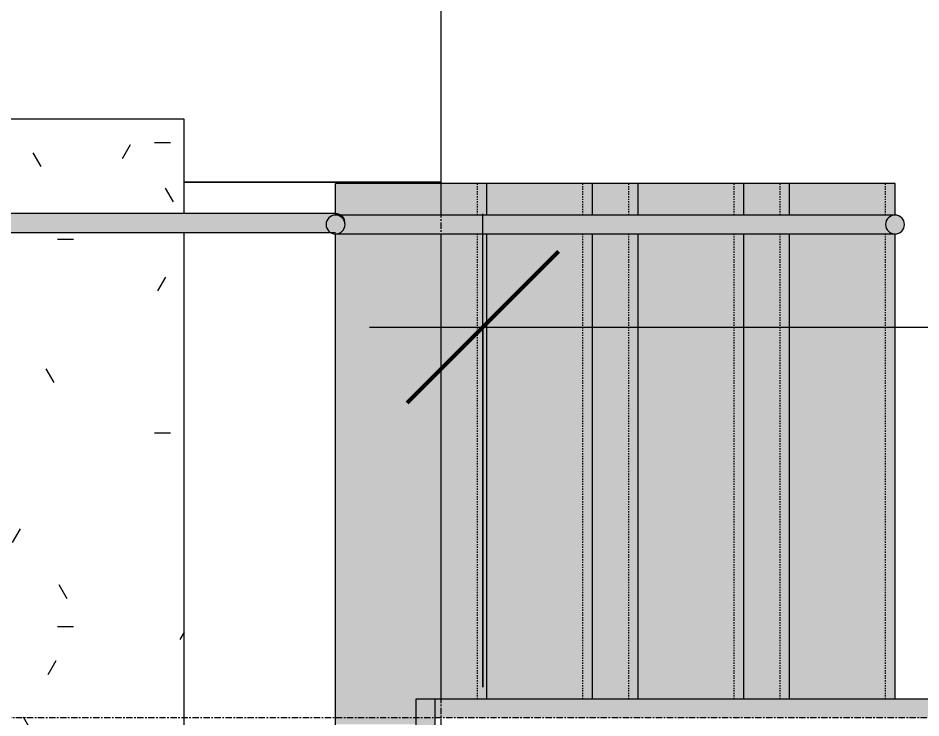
# Model space of a CAD drawing. Header units: inches. Extents: x -4139 to -1227, y 10223 to 12038.
# Drawn here: x -3059.8 to -2988.2, y 11773.9 to 11829.4 of the extents above; entities that cross this region are included whole.
import ezdxf

# ---------------------------------------------------------------- set-up
doc = ezdxf.new("R2010")
doc.units = ezdxf.units.IN
doc.header["$MEASUREMENT"] = 0
doc.linetypes.add('Grid Line 1_2_', pattern=[0.875, 0.5, -0.125, 0.125, -0.125])
doc.linetypes.add('Overhead 1_16_', pattern=[0.101562, 0.0625, -0.039062])
for name, color, linetype, lineweight in [('A-ANNO-DIMS', 211, 'Continuous', 9), ('A-ANNO-DIMS-96', 211, 'Continuous', 9), ('A-FLOR-HRAL', 11, 'Continuous', 9), ('A-WALL', 113, 'Continuous', 13), ('C-BLDG-PADS', 91, 'Continuous', 13), ('C-TOPO', 7, 'Continuous', 9), ('S-GRID', 1, 'Continuous', 9), ('S-STRS', 31, 'Continuous', 9)]:
    doc.layers.add(name, color=color, linetype=linetype, lineweight=lineweight)
doc.styles.add('Century Gothic_1', font='', dxfattribs={"height": 9})
doc.styles.get('Century Gothic_1').set_extended_font_data('Century Gothic')
doc.dimstyles.new('OD__1_16__Tol__', dxfattribs={"dimscale": 12, "dimtxt": 9.397514, "dimasz": 1, "dimexe": 0.75, "dimexo": 0.5, "dimgap": 0.75, "dimtad": 1, "dimdec": 4, "dimrnd": 0.0625, "dimzin": 3, "dimdsep": 46, "dimlunit": 4, "dimtxsty": 'Century Gothic_1', "dimblk1": 'OBLIQUE', "dimblk2": 'OBLIQUE', "dimsah": 1, "dimcen": 0.09, "dimdle": 0.75, "dimazin": 0, "dimtfac": 1, "dimtdec": 4, "dimtix": 1, "dimtmove": 0, "dimatfit": 3, "dimfxl": 1, "dimtvp": 1, "dimtfill": 1, "dimfrac": 2, "dimtolj": 1, "dimtzin": 0, "dimarcsym": 2})

# ---------------------------------------------------------------- blocks, each defined once
blk = doc.blocks.new('Railing - Lapeyre - 1 1_2_ Post-1355937-FLOOR PLAN - 1ST FLOOR PLAN')
at = {"layer": 'A-FLOR-HRAL'}
blk.add_hatch(color=253, dxfattribs=at).paths.add_polyline_path([(0.061, 0.742), (-0.001, 0.75), (-0.195, 0.724), (-0.375, 0.65), (-0.53, 0.53), (-0.65, 0.374), (-0.725, 0.193), (-0.75, 0), (-0.629, 0), (-0.603, 0.194), (-0.528, 0.375), (-0.409, 0.53), (-0.254, 0.65), (-0.057, 0.727), (0.04, 0.739)], flags=0)
at = {"layer": 'A-FLOR-HRAL', "color": 8}
blk.add_arc((0, 0), 0.75, 85.3095, 180, dxfattribs=at)
blk = doc.blocks.new('Railing - Railing-1339868-FLOOR PLAN - 1ST FLOOR PLAN')
at = {"layer": 'A-FLOR-HRAL'}
blk.add_hatch(color=253, dxfattribs=at).paths.add_polyline_path([(-3208.453, 11812.395), (-3034.981, 11812.395), (-3035.11, 11812.496), (-3035.228, 11812.649), (-3035.303, 11812.83), (-3035.328, 11813.024), (-3035.303, 11813.218), (-3035.228, 11813.399), (-3035.109, 11813.554), (-3034.948, 11813.676), (-3034.772, 11813.748), (-3034.578, 11813.774), (-3034.578, 11813.895), (-3209.953, 11813.895), (-3208.479, 11812.421)], flags=0)
at = {"layer": 'A-FLOR-HRAL', "color": 8}
for p, q in [((-3034.578, 11813.895), (-3209.953, 11813.895)), ((-3034.578, 11813.895), (-3034.578, 11813.777)), ((-3208.453, 11812.395), (-3034.578, 11812.395))]:
    blk.add_line(p, q, dxfattribs=at)
at = {"rotation": 269.9999999999996}
blk.add_blockref('Railing - Lapeyre - 1 1_2_ Post-1355937-FLOOR PLAN - 1ST FLOOR PLAN', (-3034.578, 11813.145), dxfattribs=at)
blk = doc.blocks.new('Railing - Lapeyre - 1 1_2_ Post-1355956-FLOOR PLAN - 1ST FLOOR PLAN')
at = {"layer": 'A-FLOR-HRAL'}
blk.add_hatch(color=253, dxfattribs=at).paths.add_polyline_path([(0.75, 0), (0.724, 0.194), (0.65, 0.375), (0.53, 0.53), (0.375, 0.65), (0.194, 0.724), (0, 0.75), (-0.194, 0.724), (-0.375, 0.65), (-0.53, 0.53), (-0.65, 0.375), (-0.724, 0.194), (-0.75, 0), (-0.724, -0.194), (-0.65, -0.375), (-0.53, -0.53), (-0.375, -0.65), (-0.194, -0.724), (0, -0.75), (0.194, -0.724), (0.375, -0.65), (0.53, -0.53), (0.65, -0.375), (0.724, -0.194)], flags=0)
at = {"layer": 'A-FLOR-HRAL', "color": 8}
for start, end in [(360, 180), (180, 360)]:
    blk.add_arc((0, 0), 0.75, start, end, dxfattribs=at)
blk = doc.blocks.new('Railing - Railing-1340472-FLOOR PLAN - 1ST FLOOR PLAN')
at = {"layer": 'A-FLOR-HRAL'}
for points in [[(-3034.578, 11812.274), (-3026.207, 11812.274), (-3026.207, 11813.774), (-3034.176, 11813.774), (-3034.048, 11813.676), (-3033.929, 11813.52), (-3033.854, 11813.34), (-3033.828, 11813.145), (-3033.836, 11813.085), (-3033.83, 11813.008), (-3033.854, 11812.83), (-3033.929, 11812.649), (-3034.048, 11812.494), (-3034.203, 11812.374), (-3034.384, 11812.3)], [(-3026.207, 11812.274), (-2990.207, 11812.274), (-2990.401, 11812.3), (-2990.582, 11812.374), (-2990.737, 11812.494), (-2990.856, 11812.649), (-2990.931, 11812.83), (-2990.957, 11813.024), (-2990.931, 11813.218), (-2990.856, 11813.399), (-2990.737, 11813.554), (-2990.582, 11813.674), (-2990.401, 11813.748), (-2990.207, 11813.774), (-3026.207, 11813.774)]]:
    blk.add_hatch(color=253, dxfattribs=at).paths.add_polyline_path(points, flags=0)
at = {"layer": 'A-FLOR-HRAL', "color": 8}
for p, q in [((-3026.207, 11813.774), (-3034.578, 11813.774)), ((-2990.207, 11813.774), (-3026.207, 11813.774)), ((-3026.207, 11812.274), (-3034.578, 11812.274)), ((-2990.207, 11812.274), (-3026.207, 11812.274))]:
    blk.add_line(p, q, dxfattribs=at)
at = {"rotation": 270}
for p in [(-3034.578, 11813.024), (-2990.207, 11813.024)]:
    blk.add_blockref('Railing - Lapeyre - 1 1_2_ Post-1355956-FLOOR PLAN - 1ST FLOOR PLAN', p, dxfattribs=at)
blk = doc.blocks.new('DIMBLOCK21-FLOOR PLAN - 1ST FLOOR PLAN')
at = {"layer": 'A-ANNO-DIMS-96'}
for p, q in [((-3022.891, 11776.323), (-3022.891, 11813.877)), ((-1581.641, 11796.145), (-1581.641, 11813.877)), ((-3031.891, 11804.877), (-1572.641, 11804.877)), ((-3022.891, 11804.877), (-3022.891, 11776.323)), ((-1581.641, 11804.877), (-1581.641, 11796.145))]:
    blk.add_line(p, q, dxfattribs=at)
at = {"layer": 'A-ANNO-DIMS-96', "lineweight": 50}
for p, q in [((-3022.891, 11804.877), (-3016.891, 11810.877)), ((-1581.641, 11804.877), (-1575.641, 11810.877)), ((-3022.891, 11804.877), (-3028.891, 11798.877)), ((-1581.641, 11804.877), (-1587.641, 11798.877))]:
    blk.add_line(p, q, dxfattribs=at)
at = {"layer": 'A-ANNO-DIMS-96', "color": 0, "insert": (-2336.5, 11825.413), "char_height": 9, "width": 82.16113, "attachment_point": 1, "line_spacing_factor": 0.984502, "style": 'Century Gothic_1', "bg_fill": 3, "box_fill_scale": 1.25, "bg_fill_color": 256, "bg_fill_true_color": 13158600, "bg_fill_transparency": 0}
blk.add_mtext('120\' - 1 1/4"', dxfattribs=at)
blk = doc.blocks.new('_Oblique')
at = {"color": 0, "linetype": 'ByBlock', "lineweight": -2}
blk.add_line((-0.5, -0.5), (0.5, 0.5), dxfattribs=at)

msp = doc.modelspace()

# ---------------------------------------------------------------- hatches: boundary and pattern name
at = {"layer": 'A-WALL'}
h = msp.add_hatch(color=7, dxfattribs=at)
h.paths.add_polyline_path([(-3026.70325, 11506.77039), (-3026.70325, 11537.52039), (-3028.20325, 11537.52039), (-3028.20325, 11506.77039)], flags=0)
h.paths.add_polyline_path([(-3026.70325, 11681.52039), (-3026.70325, 11705.20789), (-3028.20325, 11705.20789), (-3028.20325, 11681.52039)], flags=0)
h.paths.add_polyline_path([(-3026.70325, 11745.20789), (-3026.70325, 11775.38562), (-3028.20325, 11775.38562), (-3028.20325, 11745.20789), (-3027.20325, 11745.20789)], flags=0)
h = msp.add_hatch(color=254, dxfattribs=at)
h.paths.add_polyline_path([(-1773.92185, 11773.88562), (-1585.45325, 11773.88562), (-1585.45325, 11775.38562), (-1885.64075, 11775.38562), (-1885.64075, 11773.88562), (-1782.97337, 11773.88562)], flags=0)
h.paths.add_polyline_path([(-2811.8681, 11773.88562), (-1925.64075, 11773.88562), (-1925.64075, 11775.38562), (-3026.70325, 11775.38562), (-3026.70325, 11773.88562), (-2831.49811, 11773.88562)], flags=0)
at = {"layer": 'C-BLDG-PADS', "lineweight": 9}
h = msp.add_hatch(dxfattribs=at)
h.set_pattern_fill('FP_19', color=9, style=0, pattern_type=2)
h.set_pattern_definition([(0, (0, 0), (30.72, 7.68), [1.267, -21.773, 1.267, -21.773, -122.88]), (0, (0, 0), (30.72, 7.68), [-46.08, 1.267, -44.813, 1.267, -21.773, -53.76]), (0, (0, 0), (30.72, 7.68), [-115.2, 1.267, -14.093, 1.267, -37.133]), (120, (11.52, 3.84), (-22.011075, 22.7643004), [1.267, -21.773, 1.267, -21.773, -122.88]), (120, (11.52, 3.84), (-22.011075, 22.7643004), [-46.08, 1.267, -44.813, 1.267, -21.773, -53.76]), (120, (11.52, 3.84), (-22.011075, 22.7643004), [-115.2, 1.267, -14.093, 1.267, -37.133]), (240, (15.36, 19.2), (-8.708925, -30.4443004), [1.267, -21.773, 1.267, -21.773, -122.88]), (240, (15.36, 19.2), (-8.708925, -30.4443004), [-46.08, 1.267, -44.813, 1.267, -21.773, -53.76]), (240, (15.36, 19.2), (-8.708925, -30.4443004), [-115.2, 1.267, -14.093, 1.267, -37.133])])
h.paths.add_polyline_path([(-3016.20325, 11458.52039), (-3016.20325, 11536.52039), (-3017.22669, 11536.52039), (-3017.22669, 11682.52039), (-3016.20325, 11682.52039), (-3016.20325, 11763.39539), (-3017.57825, 11763.39539), (-3017.57825, 11745.20789), (-3021.45325, 11745.20789), (-3021.45325, 11743.20789), (-3023.39075, 11743.20789), (-3023.39075, 11742.58289), (-3025.26575, 11742.58289), (-3025.26575, 11743.20789), (-3027.20325, 11743.20789), (-3027.20325, 11745.20789), (-3028.20325, 11745.20789), (-3028.20325, 11763.39539), (-3046.58153, 11763.39539), (-3051.43065, 11765.09097), (-3046.58153, 11766.68722), (-3046.58153, 11812.39539), (-3208.45325, 11812.39539), (-3208.45325, 11461.89539), (-3208.47882, 11461.70124), (-3208.55381, 11461.52029), (-3208.67292, 11461.36506), (-3208.82854, 11461.24575), (-3209.00951, 11461.1709), (-3209.20367, 11461.14544), (-3209.39777, 11461.17111), (-3209.57859, 11461.24613), (-3209.73382, 11461.36537), (-3209.8529, 11461.5207), (-3209.92774, 11461.70159), (-3209.95325, 11461.89539), (-3209.95325, 11813.89539), (-3046.58153, 11813.89539), (-3046.58153, 11821.39539), (-3212.45325, 11821.39539), (-3212.45325, 11458.89539), (-3028.20325, 11458.89539), (-3028.20325, 11537.52039), (-3017.57825, 11537.52039), (-3017.57825, 11458.52039), (-3016.26737, 11458.52039)], flags=0)
h.paths.add_polyline_path([(-3017.70325, 11681.52039), (-3028.20325, 11681.52039), (-3028.20325, 11705.20789), (-3027.20325, 11705.20789), (-3027.20325, 11707.20789), (-3025.26575, 11707.20789), (-3025.26575, 11707.83289), (-3023.39075, 11707.83289), (-3023.39075, 11707.20789), (-3021.45325, 11707.20789), (-3021.45325, 11705.20789), (-3017.57825, 11705.20789), (-3017.57825, 11681.52039)], flags=0)
h.paths.add_polyline_path([(-3044.39564, 11741.45789), (-3063.20325, 11741.45789), (-3063.20325, 11743.20789), (-3027.20325, 11743.20789), (-3027.20325, 11741.45789), (-3037.17065, 11741.45789)], flags=0)
at = {"layer": 'S-STRS'}
h = msp.add_hatch(color=254, dxfattribs=at)
h.paths.add_polyline_path([(-3034.57825, 11773.39539), (-3028.20325, 11773.39539), (-3028.20325, 11775.38562), (-3022.57825, 11775.38562), (-3022.57825, 11812.27399), (-3034.57825, 11812.27399), (-3034.57825, 11773.88562)], flags=0)
h.paths.add_polyline_path([(-3033.82825, 11813.77399), (-3022.57825, 11813.77399), (-3022.57825, 11816.27399), (-3034.57825, 11816.27399), (-3034.57825, 11813.89539), (-3034.38414, 11813.86983), (-3034.20325, 11813.79491), (-3034.17599, 11813.77399), (-3033.92873, 11813.77399)], flags=0)
h = msp.add_hatch(color=7, dxfattribs=at)
h.paths.add_polyline_path([(-3014.20653, 11775.38562), (-3014.20653, 11812.27399), (-3022.57825, 11812.27399), (-3022.57825, 11775.38562), (-3020.14776, 11775.38562)], flags=0)
h.paths.add_polyline_path([(-3014.20653, 11813.77399), (-3014.20653, 11816.27399), (-3022.57825, 11816.27399), (-3022.57825, 11813.77399), (-3016.26737, 11813.77399)], flags=0)
h = msp.add_hatch(color=254, dxfattribs=at)
h.paths.add_polyline_path([(-3010.57825, 11775.38562), (-3010.57825, 11812.27399), (-3014.20653, 11812.27399), (-3014.20653, 11775.38562)], flags=0)
h.paths.add_polyline_path([(-3014.20653, 11813.77399), (-3010.57825, 11813.77399), (-3010.57826, 11816.27399), (-3014.20653, 11816.27399)], flags=0)
h = msp.add_hatch(color=7, dxfattribs=at)
h.paths.add_polyline_path([(-3010.57819, 11775.38562), (-3002.20653, 11775.38562), (-3002.20653, 11812.27399), (-3010.57825, 11812.27399), (-3010.57825, 11775.38562)], flags=0)
h.paths.add_polyline_path([(-3002.20653, 11813.77399), (-3002.20653, 11816.27399), (-3010.57825, 11816.27399), (-3010.57819, 11813.77399), (-3003.33492, 11813.77399)], flags=0)
h = msp.add_hatch(color=7, dxfattribs=at)
h.paths.add_polyline_path([(-2995.36408, 11775.38562), (-2990.20653, 11775.38562), (-2990.20653, 11812.27399), (-3002.20653, 11812.27399), (-3002.20653, 11775.38562)], flags=0)
h.paths.add_polyline_path([(-2990.95653, 11813.77399), (-2990.20653, 11813.77399), (-2990.20653, 11816.27399), (-3002.20653, 11816.27399), (-3002.20653, 11813.77399), (-2995.36408, 11813.77399)], flags=0)

# ---------------------------------------------------------------- linework, layer by layer
at = {"layer": 'A-WALL', "lineweight": 9}
for p, q in [((-1889.39075, 11775.38562), (-3028.20325, 11775.38562)), ((-3028.20325, 11775.38562), (-3028.20325, 11745.20789)), ((-3026.70325, 11775.38562), (-3026.70325, 11745.20789))]:
    msp.add_line(p, q, dxfattribs=at)
at = {"layer": 'C-BLDG-PADS', "color": 8, "lineweight": 9}
for p, q in [((-3046.58153, 11821.39539), (-3212.45325, 11821.39539)), ((-3046.58153, 11813.89539), (-3046.58153, 11821.39539)), ((-3046.58153, 11763.39539), (-3046.58153, 11812.39539))]:
    msp.add_line(p, q, dxfattribs=at)
at = {"layer": 'C-TOPO', "color": 8}
for p, q in [((-3026.20331, 11816.27417), (-3026.20331, 11831.1416)), ((-3026.20331, 11816.39575), (-3026.20331, 11831.1416)), ((-3046.58148, 11816.39575), (-3026.20331, 11816.39575)), ((-3026.20331, 11816.39575), (-3046.58148, 11816.39575)), ((-3026.20331, 11816.27417), (-3026.20331, 11816.39575))]:
    msp.add_line(p, q, dxfattribs=at)
at = {"layer": 'S-STRS', "color": 8}
for p, q in [((-3034.57825, 11813.89539), (-3034.57825, 11816.27399)), ((-3022.57825, 11816.27399), (-3034.57825, 11816.27399)), ((-3026.20653, 11813.77399), (-3026.20653, 11816.27399)), ((-3014.20653, 11816.27399), (-3026.20653, 11816.27399)), ((-3022.57825, 11813.77399), (-3022.57825, 11816.27399)), ((-3010.57825, 11816.27399), (-3014.20653, 11816.27399)), ((-3002.20653, 11816.27399), (-3014.20653, 11816.27399)), ((-3014.20653, 11813.77399), (-3014.20653, 11816.27399)), ((-3010.57825, 11813.77399), (-3010.57825, 11816.27399)), ((-2998.57825, 11816.27399), (-3002.20653, 11816.27399)), ((-2990.20653, 11816.27399), (-3002.20653, 11816.27399)), ((-3002.20653, 11813.77399), (-3002.20653, 11816.27399)), ((-2998.57825, 11813.77399), (-2998.57825, 11816.27399)), ((-2990.20653, 11813.77399), (-2990.20653, 11816.27399)), ((-3034.57825, 11768.27399), (-3034.57825, 11812.27399)), ((-3026.20653, 11775.38562), (-3026.20653, 11812.27399)), ((-3022.57825, 11775.38562), (-3022.57825, 11812.27399)), ((-3014.20653, 11775.38562), (-3014.20653, 11812.27399)), ((-3010.57825, 11775.38562), (-3010.57825, 11812.27399)), ((-3002.20653, 11775.38562), (-3002.20653, 11812.27399)), ((-2998.57825, 11775.38562), (-2998.57825, 11812.27399)), ((-2990.20653, 11775.38562), (-2990.20653, 11812.27399))]:
    msp.add_line(p, q, dxfattribs=at)
at = {"layer": 'S-STRS', "color": 8, "linetype": 'Overhead 1_16_'}
for p, q in [((-3023.32825, 11813.77399), (-3023.32825, 11816.27399)), ((-3014.95653, 11813.77399), (-3014.95653, 11816.27399)), ((-3011.32825, 11813.77399), (-3011.32825, 11816.27399)), ((-3002.95653, 11813.77399), (-3002.95653, 11816.27399)), ((-2999.32825, 11813.77399), (-2999.32825, 11816.27399)), ((-2990.95653, 11813.77399), (-2990.95653, 11816.27399)), ((-3023.32825, 11775.38562), (-3023.32825, 11812.27399)), ((-3014.95653, 11775.38562), (-3014.95653, 11812.27399)), ((-3011.32825, 11775.38562), (-3011.32825, 11812.27399)), ((-3002.95653, 11775.38562), (-3002.95653, 11812.27399)), ((-2999.32825, 11775.38562), (-2999.32825, 11812.27399)), ((-2990.95653, 11775.38562), (-2990.95653, 11812.27399))]:
    msp.add_line(p, q, dxfattribs=at)

# ---------------------------------------------------------------- block references
at = {"layer": 'A-FLOR-HRAL', "color": 8}
for name in ['Railing - Railing-1339868-FLOOR PLAN - 1ST FLOOR PLAN', 'Railing - Railing-1340472-FLOOR PLAN - 1ST FLOOR PLAN']:
    msp.add_blockref(name, (0, 0), dxfattribs=at)

# ---------------------------------------------------------------- next in the draw order: dimensions: what is measured, and where the dimension line sits
at = {"layer": 'A-ANNO-DIMS'}
dim = msp.add_linear_dim(base=(-1581.64075, 11804.87684), p1=(-3022.89075, 11770.32312), p2=(-1581.64075, 11790.14539), dimstyle='OD__1_16__Tol__', override={"dimpost": '<>', "dimfxl": 1441.386307}, dxfattribs=at)
dim.commit()
dim.dimension.update_dxf_attribs({"geometry": 'DIMBLOCK21-FLOOR PLAN - 1ST FLOOR PLAN', "text_midpoint": (-2302.26575, 11819.10186)})

# ---------------------------------------------------------------- next in the draw order: linework, layer by layer
at = {"layer": 'S-GRID', "linetype": 'Grid Line 1_2_'}
for p, q in [((-3026.20325, 10769.69706), (-3026.20325, 11974.97202)), ((-1362.80331, 11773.89539), (-3750.49332, 11773.89539))]:
    msp.add_line(p, q, dxfattribs=at)

doc.saveas('drawing.dxf')
